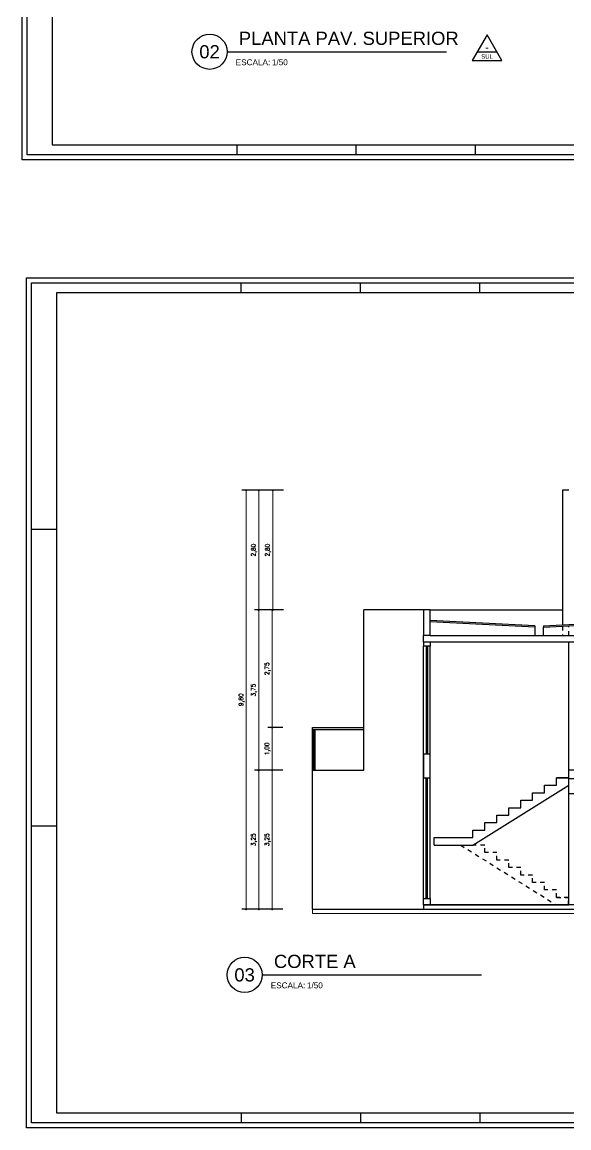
# Model space of a CAD drawing. Header units: metres. Extents: x 6 to 129, y -48 to 19.
# Drawn here: x 6.36 to 19.16, y -44.25 to -18.38 of the extents above; entities that cross this region are included whole.
import ezdxf
from ezdxf.enums import TextEntityAlignment as Align

# ---------------------------------------------------------------- set-up
doc = ezdxf.new("R2010")
doc.units = ezdxf.units.M
doc.header["$LTSCALE"] = 0.00025
doc.linetypes.add('HIDDEN', pattern=[9.525, 6.35, -3.175])
doc.layers.add('0_MRG_AUX', color=7, linetype='Continuous', true_color=0xecbcd1)
doc.layers.add('ARQ_0_AREAS', color=7, linetype='Continuous', true_color=0x5a1694)
for name, color, linetype in [('ARQ_ALV CT', 5, 'Continuous'), ('ARQ_ALV VS', 2, 'Continuous'), ('ARQ_CONC CT', 6, 'Continuous'), ('ARQ_ESQ CT', 30, 'Continuous'), ('ARQ_METAL CT', 2, 'Continuous'), ('ARQ_PROJ INF', 1, 'HIDDEN'), ('ARQ_VISTA 01', 1, 'Continuous'), ('ARQ_VISTA 03', 3, 'Continuous'), ('MRG_EXTERNA', 1, 'Continuous'), ('MRG_INTERNA', 2, 'Continuous'), ('SIMB_02', 2, 'Continuous'), ('SIMB_TXT', 1, 'Continuous')]:
    doc.layers.add(name, color=color, linetype=linetype)
doc.layers.add('ARQ_CINZA 02', color=251, linetype='Continuous', lineweight=9)
doc.layers.add('ARQ_COTA_AZUL', color=5, linetype='Continuous', lineweight=20, true_color=0x0000ff)
doc.styles.add('ROMANS', font='romans')
doc.styles.add('SIMB', font='arial.ttf')
doc.dimstyles.new('FF-01', dxfattribs={"dimscale": 100, "dimtxt": 0.002, "dimasz": 0.001, "dimexe": 0.002, "dimexo": 0.002, "dimgap": 0.001, "dimtad": 1, "dimzin": 4, "dimtxsty": 'ROMANS', "dimblk": 'DOT', "dimcen": 0.002, "dimclrd": 256, "dimclre": 256, "dimclrt": 1, "dimadec": 0, "dimazin": 0, "dimtfac": 0.09, "dimtix": 1, "dimtmove": 2, "dimatfit": 0, "dimldrblk": 'DOT', "dimfxl": 0.005, "dimfxlon": 1, "dimtolj": 1, "dimtzin": 4, "dimlwd": -1, "dimarcsym": 0})

# ---------------------------------------------------------------- blocks, each defined once
blk = doc.blocks.new('FORMATO_A0mmD')
at = {"layer": '0_MRG_AUX'}
blk.add_lwpolyline([(0, 851), (0, 0), (-1199, 0), (-1199, 851)], close=True, dxfattribs=at)
at = {"layer": 'MRG_EXTERNA'}
blk.add_lwpolyline([(-5, 846), (-5, 5), (-1194, 5), (-1194, 846)], close=True, dxfattribs=at)
at = {"layer": 'MRG_INTERNA'}
for p, q in [((-984, 836), (-984, 846)), ((-864.5, 836), (-864.5, 846)), ((-745, 836), (-745, 846)), ((-745, 836), (-745, 846)), ((-560, 836), (-560, 846)), ((-375, 836), (-375, 846)), ((-190, 836), (-190, 846)), ((-1169, 836), (-1169, 15)), ((-15, 836), (-1169, 836)), ((-15, 15), (-15, 836)), ((-1169, 599), (-1194, 599)), ((-5, 599), (-15, 599)), ((-1169, 302), (-1194, 302)), ((-5, 302), (-15, 302)), ((-1169, 15), (-15, 15)), ((-984, 15), (-984, 5)), ((-864.5, 15), (-864.5, 5)), ((-745, 15), (-745, 5)), ((-745, 15), (-745, 5)), ((-560, 15), (-560, 5)), ((-375, 15), (-375, 5)), ((-190, 15), (-190, 5))]:
    blk.add_line(p, q, dxfattribs=at)
blk = doc.blocks.new('_Dot')
at = {"color": 0, "linetype": 'ByBlock', "lineweight": -2}
blk.add_line((-0.5, 0), (-1, 0), dxfattribs=at)
at = {"color": 0, "linetype": 'ByBlock', "const_width": 0.5}
blk.add_lwpolyline([(-0.25, 0, 1), (0.25, 0, 1)], format="xyb", close=True, dxfattribs=at)
blk = doc.blocks.new('*D34')
at = {"layer": 'ARQ_COTA_AZUL', "lineweight": -2, "transparency": 16777216}
for p, q in [((11.861, -29.334), (11.511, -29.334)), ((11.861, -39.134), (11.511, -39.134))]:
    blk.add_line(p, q, dxfattribs=at)
at = {"layer": 'ARQ_COTA_AZUL', "transparency": 16777216}
blk.add_line((11.611, -29.384), (11.611, -39.084), dxfattribs=at)
at = {"layer": 'ARQ_COTA_AZUL', "transparency": 16777216, "xscale": 0.05, "yscale": 0.05, "zscale": 0.05}
for p, rotation in [((11.611, -29.334), 90), ((11.611, -39.134), 270)]:
    blk.add_blockref('_Dot', p, dxfattribs=dict(at, rotation=rotation))
at = {"layer": 'ARQ_COTA_AZUL', "color": 1, "transparency": 16777216, "insert": (11.502, -34.234), "char_height": 0.1, "attachment_point": 5, "rotation": 90, "style": 'ROMANS'}
blk.add_mtext('\\A1;9,80', dxfattribs=at)
blk = doc.blocks.new('*D53')
at = {"layer": 'ARQ_COTA_AZUL', "lineweight": -2, "transparency": 16777216}
for p, q in [((12.153, -35.884), (11.803, -35.884)), ((12.153, -39.134), (11.803, -39.134))]:
    blk.add_line(p, q, dxfattribs=at)
at = {"layer": 'ARQ_COTA_AZUL', "transparency": 16777216}
blk.add_line((11.903, -35.934), (11.903, -39.084), dxfattribs=at)
at = {"layer": 'ARQ_COTA_AZUL', "transparency": 16777216, "xscale": 0.05, "yscale": 0.05, "zscale": 0.05}
for p, rotation in [((11.903, -35.884), 90), ((11.903, -39.134), 270)]:
    blk.add_blockref('_Dot', p, dxfattribs=dict(at, rotation=rotation))
at = {"layer": 'ARQ_COTA_AZUL', "color": 1, "transparency": 16777216, "insert": (11.793, -37.509), "char_height": 0.1, "attachment_point": 5, "rotation": 90, "style": 'ROMANS'}
blk.add_mtext('\\A1;3,25', dxfattribs=at)
blk = doc.blocks.new('*D54')
at = {"layer": 'ARQ_COTA_AZUL', "lineweight": -2, "transparency": 16777216}
for p, q in [((12.153, -32.134), (11.803, -32.134)), ((12.153, -35.884), (11.803, -35.884))]:
    blk.add_line(p, q, dxfattribs=at)
at = {"layer": 'ARQ_COTA_AZUL', "transparency": 16777216}
blk.add_line((11.903, -35.834), (11.903, -32.184), dxfattribs=at)
at = {"layer": 'ARQ_COTA_AZUL', "transparency": 16777216, "xscale": 0.05, "yscale": 0.05, "zscale": 0.05}
for p, rotation in [((11.903, -32.134), 90), ((11.903, -35.884), 270)]:
    blk.add_blockref('_Dot', p, dxfattribs=dict(at, rotation=rotation))
at = {"layer": 'ARQ_COTA_AZUL', "color": 1, "transparency": 16777216, "insert": (11.793, -34.009), "char_height": 0.1, "attachment_point": 5, "rotation": 90, "style": 'ROMANS'}
blk.add_mtext('\\A1;3,75', dxfattribs=at)
blk = doc.blocks.new('*D55')
at = {"layer": 'ARQ_COTA_AZUL', "lineweight": -2, "transparency": 16777216}
for p, q in [((12.153, -29.334), (11.803, -29.334)), ((12.153, -32.134), (11.803, -32.134))]:
    blk.add_line(p, q, dxfattribs=at)
at = {"layer": 'ARQ_COTA_AZUL', "transparency": 16777216}
blk.add_line((11.903, -32.084), (11.903, -29.384), dxfattribs=at)
at = {"layer": 'ARQ_COTA_AZUL', "transparency": 16777216, "xscale": 0.05, "yscale": 0.05, "zscale": 0.05}
for p, rotation in [((11.903, -29.334), 90), ((11.903, -32.134), 270)]:
    blk.add_blockref('_Dot', p, dxfattribs=dict(at, rotation=rotation))
at = {"layer": 'ARQ_COTA_AZUL', "color": 1, "transparency": 16777216, "insert": (11.793, -30.734), "char_height": 0.1, "attachment_point": 5, "rotation": 90, "style": 'ROMANS'}
blk.add_mtext('\\A1;2,80', dxfattribs=at)
blk = doc.blocks.new('*D56')
at = {"layer": 'ARQ_COTA_AZUL', "lineweight": -2, "transparency": 16777216}
for p, q in [((12.482, -29.334), (12.132, -29.334)), ((12.482, -32.134), (12.132, -32.134))]:
    blk.add_line(p, q, dxfattribs=at)
at = {"layer": 'ARQ_COTA_AZUL', "transparency": 16777216}
blk.add_line((12.232, -29.384), (12.232, -32.084), dxfattribs=at)
at = {"layer": 'ARQ_COTA_AZUL', "transparency": 16777216, "xscale": 0.05, "yscale": 0.05, "zscale": 0.05}
for p, rotation in [((12.232, -29.334), 90), ((12.232, -32.134), 270)]:
    blk.add_blockref('_Dot', p, dxfattribs=dict(at, rotation=rotation))
at = {"layer": 'ARQ_COTA_AZUL', "color": 1, "transparency": 16777216, "insert": (12.122, -30.734), "char_height": 0.1, "attachment_point": 5, "rotation": 90, "style": 'ROMANS'}
blk.add_mtext('\\A1;2,80', dxfattribs=at)
blk = doc.blocks.new('*D57')
at = {"layer": 'ARQ_COTA_AZUL', "lineweight": -2, "transparency": 16777216}
for p, q in [((12.469, -32.134), (12.119, -32.134)), ((12.469, -34.884), (12.119, -34.884))]:
    blk.add_line(p, q, dxfattribs=at)
at = {"layer": 'ARQ_COTA_AZUL', "transparency": 16777216}
blk.add_line((12.219, -32.184), (12.219, -34.834), dxfattribs=at)
at = {"layer": 'ARQ_COTA_AZUL', "transparency": 16777216, "xscale": 0.05, "yscale": 0.05, "zscale": 0.05}
for p, rotation in [((12.219, -32.134), 90), ((12.219, -34.884), 270)]:
    blk.add_blockref('_Dot', p, dxfattribs=dict(at, rotation=rotation))
at = {"layer": 'ARQ_COTA_AZUL', "color": 1, "transparency": 16777216, "insert": (12.11, -33.509), "char_height": 0.1, "attachment_point": 5, "rotation": 90, "style": 'ROMANS'}
blk.add_mtext('\\A1;2,75', dxfattribs=at)
blk = doc.blocks.new('*D58')
at = {"layer": 'ARQ_COTA_AZUL', "lineweight": -2, "transparency": 16777216}
for p, q in [((12.469, -34.884), (12.119, -34.884)), ((12.469, -35.884), (12.119, -35.884))]:
    blk.add_line(p, q, dxfattribs=at)
at = {"layer": 'ARQ_COTA_AZUL', "transparency": 16777216}
blk.add_line((12.219, -34.934), (12.219, -35.834), dxfattribs=at)
at = {"layer": 'ARQ_COTA_AZUL', "transparency": 16777216, "xscale": 0.05, "yscale": 0.05, "zscale": 0.05}
for p, rotation in [((12.219, -34.884), 90), ((12.219, -35.884), 270)]:
    blk.add_blockref('_Dot', p, dxfattribs=dict(at, rotation=rotation))
at = {"layer": 'ARQ_COTA_AZUL', "color": 1, "transparency": 16777216, "insert": (12.11, -35.384), "char_height": 0.1, "attachment_point": 5, "rotation": 90, "style": 'ROMANS'}
blk.add_mtext('\\A1;1,00', dxfattribs=at)
blk = doc.blocks.new('*D59')
at = {"layer": 'ARQ_COTA_AZUL', "lineweight": -2, "transparency": 16777216}
for p, q in [((12.469, -35.884), (12.119, -35.884)), ((12.469, -39.134), (12.119, -39.134))]:
    blk.add_line(p, q, dxfattribs=at)
at = {"layer": 'ARQ_COTA_AZUL', "transparency": 16777216}
blk.add_line((12.219, -35.934), (12.219, -39.084), dxfattribs=at)
at = {"layer": 'ARQ_COTA_AZUL', "transparency": 16777216, "xscale": 0.05, "yscale": 0.05, "zscale": 0.05}
for p, rotation in [((12.219, -35.884), 90), ((12.219, -39.134), 270)]:
    blk.add_blockref('_Dot', p, dxfattribs=dict(at, rotation=rotation))
at = {"layer": 'ARQ_COTA_AZUL', "color": 1, "transparency": 16777216, "insert": (12.11, -37.509), "char_height": 0.1, "attachment_point": 5, "rotation": 90, "style": 'ROMANS'}
blk.add_mtext('\\A1;3,25', dxfattribs=at)
blk = doc.blocks.new('TITULO')
at = {"layer": 'SIMB_02'}
blk.add_line((6, 0), (81, 0), dxfattribs=at)
blk.add_circle((0, 0), 6, dxfattribs=at)
at = {"layer": 'SIMB_TXT', "style": 'SIMB'}
blk.add_text('ESCALA:', height=2, dxfattribs=at).set_placement((8.94, -4.58))
blk.add_attdef('TITULO_DO_DESENHO', text='', height=4.5, dxfattribs=at).set_placement((10.02, 1), align=Align.BOTTOM_LEFT)
blk.add_attdef('NUM', text='', height=4.5, dxfattribs=at).set_placement((0, 0), align=Align.MIDDLE_CENTER)
blk.add_attdef('ESCALA', (21.3, -4.58), '', height=2, dxfattribs=at)

msp = doc.modelspace()

# ---------------------------------------------------------------- linework, layer by layer
at = {"layer": 'ARQ_0_AREAS'}
msp.add_line((19.163, -36.059), (19.153, -36.059), dxfattribs=at)
at = {"layer": 'ARQ_ALV CT'}
for p, q in [((14.363, -35.884), (14.363, -32.134)), ((15.763, -32.134), (14.363, -32.134)), ((15.913, -32.134), (15.763, -32.134)), ((15.763, -32.134), (15.763, -32.734)), ((15.913, -32.734), (15.913, -32.134)), ((15.763, -32.884), (15.763, -32.984)), ((15.913, -32.984), (15.763, -32.984)), ((15.913, -32.884), (15.913, -32.984)), ((19.163, -35.884), (19.163, -32.884)), ((13.163, -39.134), (13.163, -35.884)), ((13.163, -35.884), (14.363, -35.884)), ((19.163, -36.23), (19.163, -36.084)), ((19.163, -36.434), (19.163, -36.23)), ((19.163, -39.034), (19.163, -36.434)), ((19.313, -36.434), (19.163, -36.434)), ((15.763, -39.034), (15.763, -38.884)), ((15.763, -38.884), (15.913, -38.884)), ((15.913, -38.884), (15.913, -39.034))]:
    msp.add_line(p, q, dxfattribs=at)
msp.add_lwpolyline([(15.763, -36.059), (15.913, -36.059), (15.913, -35.509), (15.763, -35.509)], close=True, dxfattribs=at)
at = {"layer": 'ARQ_ALV VS'}
for p, q in [((19.163, -29.334), (19.013, -29.334)), ((19.013, -29.334), (19.013, -32.481)), ((15.913, -32.134), (19.013, -32.134)), ((15.763, -38.884), (15.763, -32.984)), ((15.913, -38.884), (15.913, -32.984)), ((13.163, -34.884), (14.363, -34.884)), ((13.163, -34.934), (13.163, -34.884)), ((13.163, -34.934), (14.363, -34.934))]:
    msp.add_line(p, q, dxfattribs=at)
at = {"layer": 'ARQ_CINZA 02'}
for p, q in [((13.163, -39.134), (13.163, -39.234)), ((13.163, -39.234), (27.263, -39.234))]:
    msp.add_line(p, q, dxfattribs=at)
at = {"layer": 'ARQ_CONC CT'}
for p, q in [((15.763, -32.884), (15.763, -32.734)), ((15.913, -32.734), (15.763, -32.734)), ((15.913, -32.734), (22.163, -32.734)), ((15.913, -32.884), (15.763, -32.884)), ((22.163, -32.884), (15.913, -32.884)), ((25.963, -35.884), (19.163, -35.884)), ((19.163, -36.059), (19.163, -35.884)), ((19.163, -36.084), (19.163, -36.059)), ((19.313, -36.084), (19.163, -36.084)), ((27.263, -39.034), (15.763, -39.034)), ((15.763, -39.034), (15.763, -39.134)), ((15.763, -39.034), (15.913, -39.034)), ((15.913, -39.034), (19.163, -39.034)), ((13.163, -39.134), (27.263, -39.134))]:
    msp.add_line(p, q, dxfattribs=at)
at = {"layer": 'ARQ_ESQ CT'}
for p, q in [((15.823, -32.984), (15.823, -35.509)), ((15.853, -32.984), (15.853, -35.509)), ((15.823, -38.884), (15.823, -36.059)), ((15.853, -38.884), (15.853, -36.059))]:
    msp.add_line(p, q, dxfattribs=at)
at = {"layer": 'ARQ_METAL CT'}
for p, q in [((18.566, -32.504), (22.161, -32.324)), ((18.367, -32.534), (15.913, -32.411)), ((18.369, -32.504), (15.914, -32.381)), ((18.369, -32.504), (18.367, -32.534)), ((18.367, -32.534), (18.367, -32.734)), ((18.566, -32.504), (18.567, -32.534)), ((18.567, -32.534), (22.163, -32.354)), ((18.567, -32.734), (18.567, -32.534)), ((18.367, -32.734), (18.567, -32.734))]:
    msp.add_line(p, q, dxfattribs=at)
at = {"layer": 'ARQ_PROJ INF'}
for p, q in [((19.013, -32.512), (19.013, -32.734)), ((19.163, -32.734), (19.163, -32.504)), ((16.63, -37.634), (18.869, -39.034)), ((17.193, -37.634), (16.913, -37.634)), ((17.193, -37.809), (17.193, -37.634)), ((17.479, -37.809), (17.193, -37.809)), ((17.479, -37.984), (17.479, -37.809)), ((17.753, -37.984), (17.479, -37.984)), ((17.753, -38.159), (17.753, -37.984)), ((18.039, -38.159), (17.753, -38.159)), ((18.039, -38.334), (18.039, -38.159)), ((18.313, -38.334), (18.039, -38.334)), ((18.313, -38.509), (18.313, -38.334)), ((18.593, -38.509), (18.313, -38.509)), ((18.593, -38.684), (18.593, -38.509)), ((18.873, -38.684), (18.593, -38.684)), ((18.873, -38.859), (18.873, -38.684)), ((19.153, -38.859), (18.873, -38.859)), ((18.873, -38.859), (19.153, -38.859)), ((19.153, -39.034), (19.153, -38.859)), ((19.153, -38.859), (19.153, -39.034))]:
    msp.add_line(p, q, dxfattribs=at)
at = {"layer": 'ARQ_VISTA 01'}
for p, q in [((13.163, -35.884), (13.163, -34.934)), ((13.193, -35.884), (13.193, -34.934)), ((13.223, -35.884), (13.223, -34.934)), ((18.873, -36.234), (18.873, -36.059)), ((18.873, -36.059), (19.163, -36.059)), ((19.153, -36.059), (18.873, -36.059)), ((16.916, -37.634), (19.163, -36.23)), ((18.313, -36.584), (18.313, -36.409)), ((18.313, -36.409), (18.593, -36.409)), ((18.593, -36.409), (18.593, -36.234)), ((18.593, -36.234), (18.873, -36.234)), ((18.039, -36.759), (18.039, -36.584)), ((18.039, -36.584), (18.313, -36.584)), ((17.479, -37.109), (17.479, -36.934)), ((17.479, -36.934), (17.753, -36.934)), ((17.753, -36.934), (17.753, -36.759)), ((17.753, -36.759), (18.039, -36.759)), ((17.753, -36.934), (17.753, -36.934)), ((17.193, -37.284), (17.193, -37.109)), ((17.193, -37.109), (17.479, -37.109)), ((16.013, -37.459), (16.913, -37.459)), ((16.013, -37.634), (16.013, -37.459)), ((16.913, -37.459), (16.913, -37.284)), ((16.913, -37.284), (17.193, -37.284)), ((17.193, -37.284), (17.193, -37.284)), ((16.013, -37.634), (16.913, -37.634))]:
    msp.add_line(p, q, dxfattribs=at)
at = {"layer": 'ARQ_VISTA 03'}
msp.add_line((13.163, -39.134), (15.763, -39.134), dxfattribs=at)
at = {"layer": 'SIMB_02'}
msp.add_line((17.017, -19.081), (17.479, -19.081), dxfattribs=at)
msp.add_lwpolyline([(17.594, -19.281), (17.248, -18.681), (16.902, -19.281)], close=True, dxfattribs=at)

# ---------------------------------------------------------------- block references
at = {"xscale": 0.02335887090018044, "yscale": 0.02335887090018044, "zscale": 0.02335887090018044}
for p in [(34.372, -21.605), (34.478, -44.248)]:
    msp.add_blockref('FORMATO_A0mmD', p, dxfattribs=at)
at = {"xscale": 0.06850254654875305, "yscale": 0.06850254654875305, "zscale": 0.06850254654875305}
for p, values in [((10.752, -19.078), {'TITULO_DO_DESENHO': 'PLANTA PAV. SUPERIOR', 'NUM': '02', 'ESCALA': '1/50'}), ((11.572, -40.669), {'TITULO_DO_DESENHO': 'CORTE A', 'NUM': '03', 'ESCALA': '1/50'})]:
    msp.add_blockref('TITULO', p, dxfattribs=at).add_auto_attribs(values)

# ---------------------------------------------------------------- texts
at = {"layer": 'SIMB_TXT', "style": 'SIMB'}
for tag, height, p in [('SUL', 0.1, (17.248, -19.19)), ('-', 0.175, (17.248, -18.975))]:
    msp.add_attdef(tag, text='01', height=height, dxfattribs=at).set_placement(p, align=Align.MIDDLE_CENTER)

# ---------------------------------------------------------------- dimensions: what is measured, and where the dimension line sits
at = {"layer": 'ARQ_COTA_AZUL'}
for base, p1, p2, picture, middle in [((11.611, -39.134), (21.094, -29.334), (15.244, -39.134), '*D34', (11.502, -34.234)), ((11.903, -29.334), (17.994, -32.134), (21.094, -29.334), '*D55', (11.793, -30.734)), ((12.232, -32.134), (21.094, -29.334), (17.994, -32.134), '*D56', (12.122, -30.734)), ((11.903, -32.134), (15.244, -35.884), (17.994, -32.134), '*D54', (11.793, -34.009)), ((12.219, -34.884), (17.994, -32.134), (15.244, -34.884), '*D57', (12.11, -33.509)), ((12.219, -35.884), (15.244, -34.884), (15.244, -35.884), '*D58', (12.11, -35.384)), ((11.903, -39.134), (15.244, -35.884), (15.244, -39.134), '*D53', (11.793, -37.509)), ((12.219, -39.134), (15.244, -35.884), (15.244, -39.134), '*D59', (12.11, -37.509))]:
    dim = msp.add_linear_dim(base=base, p1=p1, p2=p2, angle=90, dimstyle='FF-01', dxfattribs=at)
    dim.commit()
    dim.dimension.update_dxf_attribs({"geometry": picture, "text_midpoint": middle})

doc.saveas('drawing.dxf')
